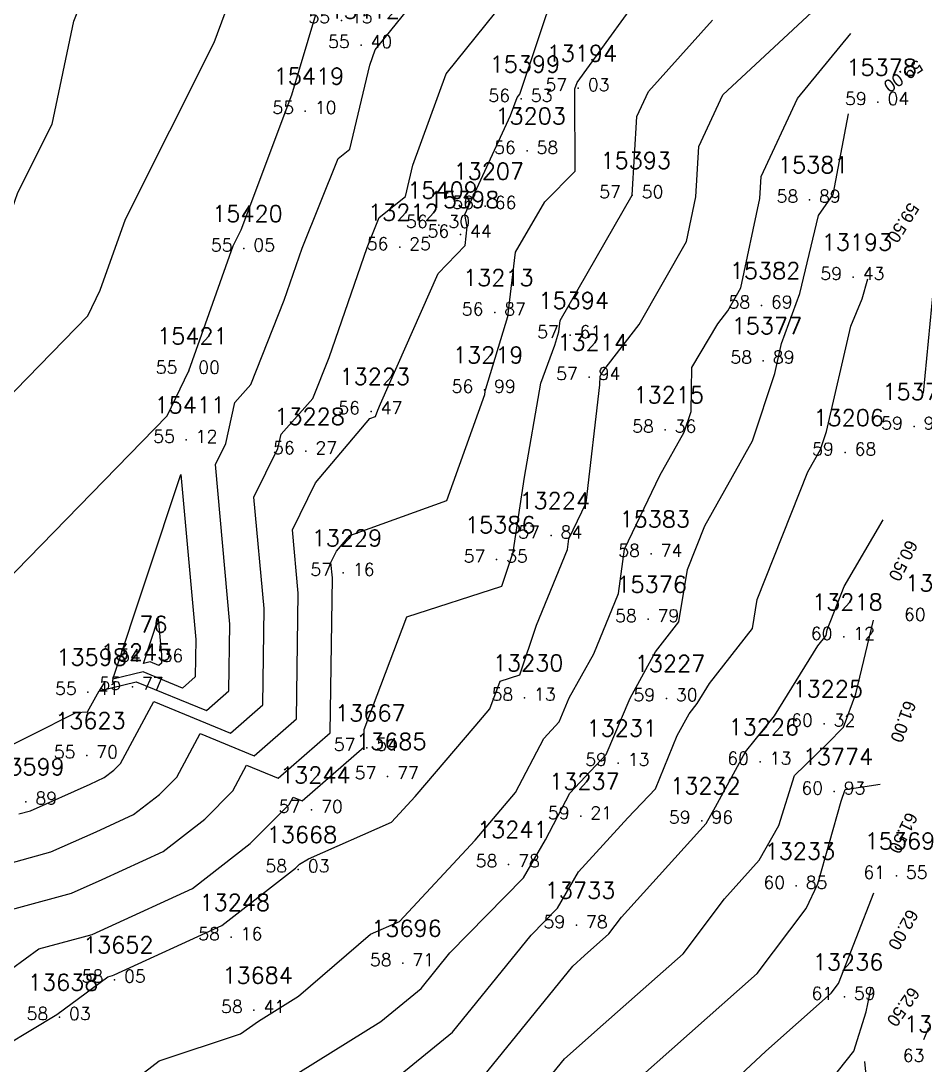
# Model space of a CAD drawing. Header units: millimetres. Extents: x 1412565 to 1412813, y 4931476 to 4931699.
# Drawn here: x 1412774.07 to 1412788.34, y 4931582.48 to 4931598.96 of the extents above; entities that cross this region are included whole.
import ezdxf
from ezdxf.enums import TextEntityAlignment as Align

# ---------------------------------------------------------------- set-up
doc = ezdxf.new("R2010")
doc.units = ezdxf.units.MM
for name, color, linetype in [('CIVIL', 50, 'Continuous'), ('CIVIL-DRAW', 80, 'Continuous'), ('CIVIL-NONAME', 130, 'Continuous'), ('CIVIL-TEXT', 240, 'Continuous'), ('CIVIL-Z', 50, 'Continuous'), ('Tcontours0', 7, 'Continuous'), ('Tcontours1', 7, 'Continuous'), ('Tcontours2', 7, 'Continuous')]:
    doc.layers.add(name, color=color, linetype=linetype)
doc.styles.add('CIVILCADMAIN', font='TXT.SHX')
doc.styles.add('MAVAT_HebTXT', font='hebtxt.shx')
doc.styles.get("Standard").update_dxf_attribs({"font": 'arial.ttf'})

# ---------------------------------------------------------------- blocks, each defined once
blk = doc.blocks.new('CIVIL-ZZ')
at = {"layer": 'CIVIL-DRAW'}
blk.add_point((0, 0), dxfattribs=at)
at = {"layer": 'CIVIL-NONAME'}
blk.add_attdef('NAME', text='', height=1.8, dxfattribs=at).set_placement((0, 2.1), align=Align.CENTER)
at = {"layer": 'CIVIL-TEXT', "flags": 8}
blk.add_attdef('TEXT', text='', height=2, dxfattribs=at).set_placement((0.2, -3.3), align=Align.CENTER)
at = {"layer": 'CIVIL-Z'}
blk.add_attdef('Z1', text='', height=1.6, dxfattribs=at).set_placement((-0.75, -0.225), align=Align.RIGHT)
blk.add_attdef('Z2', (0.75, -0.225), '', height=1.6, dxfattribs=at)

msp = doc.modelspace()

# ---------------------------------------------------------------- linework, layer by layer
at = {"layer": 'Tcontours0'}
for points, elevation in [([(1412764.089, 4931584.628), (1412765.923, 4931585.149), (1412766.354, 4931585.28), (1412768.677, 4931585.685), (1412768.954, 4931585.644), (1412769.519, 4931586.097), (1412769.635, 4931586.183), (1412770.914, 4931587.328), (1412771.091, 4931587.4), (1412771.474, 4931587.593), (1412772.998, 4931589.262), (1412776.38, 4931592.729), (1412776.72, 4931593.44), (1412777.42, 4931595.412), (1412777.547, 4931595.666), (1412778.349, 4931597.798), (1412778.726, 4931599.061)], 55), ([(1412788.319, 4931593.089), (1412788.474, 4931594.728)], 60), ([(1412775.524, 4931588.573), (1412776.595, 4931591.804), (1412776.83, 4931589.201), (1412776.822, 4931588.608), (1412776.623, 4931588.434), (1412775.999, 4931588.69), (1412775.524, 4931588.573)], 55), ([(1412781.379, 4931582.313), (1412782.783, 4931584.046), (1412782.969, 4931584.211), (1412783.354, 4931584.553), (1412783.553, 4931584.817), (1412784.887, 4931586.294), (1412785.036, 4931586.559), (1412785.508, 4931587.427), (1412785.969, 4931587.995), (1412786.65, 4931589.098), (1412786.781, 4931589.265), (1412786.796, 4931589.354), (1412787.065, 4931590.034), (1412787.681, 4931591.088)], 60)]:
    msp.add_lwpolyline(points, dxfattribs=dict(at, elevation=elevation))
at = {"layer": 'Tcontours1'}
for points, elevation in [([(1412749.05, 4931588.27), (1412750.033, 4931588.243), (1412750.12, 4931588.25), (1412750.256, 4931588.208), (1412752.828, 4931587.259), (1412753.498, 4931587.168), (1412753.773, 4931587.247), (1412756.008, 4931587.95), (1412757.771, 4931588.296), (1412758.687, 4931588.838), (1412762.351, 4931590.499), (1412762.67, 4931590.696), (1412763.839, 4931590.941), (1412764.675, 4931591.785), (1412765.44, 4931592.8), (1412773.094, 4931595.079), (1412773.88, 4931595.885), (1412773.927, 4931595.983), (1412774.023, 4931596.255), (1412774.563, 4931597.332), (1412774.906, 4931598.957), (1412775.361, 4931600.104)], 54), ([(1412773.428, 4931582.557), (1412774.637, 4931583.283), (1412775.441, 4931583.874), (1412775.518, 4931583.895), (1412775.541, 4931583.905), (1412777.242, 4931584.687), (1412778.407, 4931585.593), (1412778.469, 4931585.655), (1412778.613, 4931585.74), (1412779.919, 4931586.318), (1412780.295, 4931586.723), (1412781.24, 4931587.832), (1412781.471, 4931588.106), (1412781.637, 4931588.544), (1412781.947, 4931588.643), (1412782.208, 4931589.428), (1412782.698, 4931590.618), (1412782.721, 4931590.788), (1412782.994, 4931591.354), (1412783.211, 4931593.221), (1412783.214, 4931593.356), (1412783.258, 4931593.43), (1412783.831, 4931594.17), (1412784.577, 4931595.479), (1412784.727, 4931596.185), (1412784.773, 4931596.982), (1412785.153, 4931597.794), (1412787.368, 4931599.856)], 58), ([(1412773.262, 4931584.758), (1412774.869, 4931585.196), (1412775.353, 4931585.412), (1412776.315, 4931585.853), (1412776.974, 4931586.366), (1412777.417, 4931586.811), (1412777.634, 4931587.214), (1412778.132, 4931587.009), (1412778.954, 4931587.728), (1412778.987, 4931590.172), (1412778.965, 4931590.415), (1412779.054, 4931590.595), (1412779.262, 4931590.841), (1412780.793, 4931591.391), (1412781.395, 4931593.066), (1412781.402, 4931593.113), (1412781.407, 4931593.142), (1412781.412, 4931593.154), (1412781.759, 4931594.297), (1412781.88, 4931595.31), (1412782.339, 4931596.109), (1412782.818, 4931596.59), (1412782.816, 4931597.834), (1412782.816, 4931597.89), (1412782.85, 4931597.99), (1412784.087, 4931599.7)], 57), ([(1412774.04, 4931586.447), (1412774.221, 4931586.497), (1412775.166, 4931586.918), (1412775.388, 4931587.02), (1412775.54, 4931587.138), (1412775.642, 4931587.241), (1412776.167, 4931588.219), (1412777.377, 4931587.721), (1412777.888, 4931588.168), (1412777.909, 4931589.687), (1412777.75, 4931591.444), (1412778.126, 4931592.212), (1412778.177, 4931592.44), (1412778.679, 4931593.005), (1412778.935, 4931593.651), (1412779.538, 4931595.386), (1412779.726, 4931595.857), (1412780.143, 4931596.19), (1412780.26, 4931596.687), (1412780.783, 4931598.129), (1412781.567, 4931599.101)], 56), ([(1412778.206, 4931582.209), (1412779.75, 4931583.171), (1412780.388, 4931583.69), (1412780.843, 4931584.253), (1412782.005, 4931585.439), (1412782.353, 4931586.039), (1412782.737, 4931586.774), (1412783.308, 4931587.384), (1412783.686, 4931588.273), (1412784.089, 4931589.005), (1412784.458, 4931589.476), (1412784.593, 4931590.303), (1412784.866, 4931590.993), (1412785.617, 4931592.335), (1412785.97, 4931593.398), (1412786.079, 4931593.869), (1412786.367, 4931594.659), (1412786.661, 4931595.891), (1412786.891, 4931596.225), (1412787.134, 4931597.497)], 59), ([(1412783.555, 4931582.032), (1412785.691, 4931583.928), (1412786.464, 4931584.955), (1412786.649, 4931585.344), (1412787.021, 4931586.65), (1412787.081, 4931586.83), (1412787.637, 4931586.918)], 61), ([(1412786.13, 4931581.33), (1412787.22, 4931582.701), (1412787.415, 4931583.325), (1412787.49, 4931583.7)], 62), ([(1412788.324, 4931582.889), (1412788.404, 4931583.075)], 63)]:
    msp.add_lwpolyline(points, dxfattribs=dict(at, elevation=elevation))
at = {"layer": 'Tcontours2'}
for points, elevation in [([(1412772.809, 4931586.973), (1412774.946, 4931588.046), (1412775.124, 4931588.06), (1412775.305, 4931588.39), (1412775.889, 4931588.534), (1412777, 4931588.078), (1412777.355, 4931588.388), (1412777.37, 4931589.444), (1412777.142, 4931591.959), (1412777.305, 4931592.291), (1412777.448, 4931592.94), (1412777.7, 4931593.222), (1412778.227, 4931594.556), (1412778.513, 4931595.378), (1412779.078, 4931596.792), (1412779.263, 4931596.94), (1412779.577, 4931598.264), (1412779.664, 4931598.505), (1412781.188, 4931600.394)], 55.5), ([(1412773.54, 4931585.572), (1412774.545, 4931585.846), (1412775.26, 4931586.165), (1412775.851, 4931586.437), (1412776.257, 4931586.752), (1412776.53, 4931587.026), (1412776.9, 4931587.716), (1412777.755, 4931587.365), (1412778.421, 4931587.948), (1412778.448, 4931589.929), (1412778.358, 4931590.929), (1412778.722, 4931591.674), (1412779.581, 4931592.689), (1412779.667, 4931592.72), (1412779.703, 4931592.82), (1412779.746, 4931592.917), (1412780.655, 4931594.975), (1412781.085, 4931595.418), (1412781.116, 4931595.713), (1412781.076, 4931595.907), (1412781.8, 4931597.47), (1412781.903, 4931597.753), (1412781.947, 4931597.808), (1412782.51, 4931599.49)], 56.5), ([(1412764.797, 4931588.586), (1412765.616, 4931588.702), (1412766.763, 4931589.007), (1412767.201, 4931589.977), (1412768.349, 4931589.929), (1412771.888, 4931590.983), (1412775.13, 4931594.307), (1412775.323, 4931594.712), (1412775.722, 4931595.834), (1412777.12, 4931598.622), (1412777.295, 4931599.089)], 54.5), ([(1412773.924, 4931584.001), (1412774.352, 4931584.316), (1412775.194, 4931584.546), (1412775.447, 4931584.659), (1412776.778, 4931585.27), (1412777.69, 4931585.979), (1412778.305, 4931586.596), (1412778.367, 4931586.711), (1412778.509, 4931586.653), (1412779.487, 4931587.508), (1412779.491, 4931587.781), (1412780.162, 4931589.559), (1412781.665, 4931590.041), (1412781.843, 4931590.576), (1412782.02, 4931591.76), (1412782.276, 4931593.247), (1412782.5, 4931593.847), (1412782.563, 4931594.054), (1412782.585, 4931594.236), (1412783.72, 4931596.21), (1412783.792, 4931597.455), (1412783.976, 4931597.849), (1412784.987, 4931598.976)], 57.5), ([(1412775.908, 4931582.282), (1412776.254, 4931582.549), (1412777.54, 4931582.977), (1412777.82, 4931583.176), (1412778.455, 4931583.572), (1412779.59, 4931584.547), (1412780.046, 4931584.749), (1412781.24, 4931586.035), (1412781.878, 4931586.783), (1412782.325, 4931587.639), (1412782.568, 4931587.899), (1412782.728, 4931588.277), (1412783.113, 4931588.975), (1412783.503, 4931589.923), (1412783.599, 4931590.627), (1412784.159, 4931591.788), (1412784.541, 4931592.472), (1412784.649, 4931592.798), (1412784.661, 4931593.493), (1412785.071, 4931594.184), (1412785.229, 4931594.387), (1412785.434, 4931594.748), (1412785.734, 4931596.16), (1412785.755, 4931596.509), (1412786.329, 4931597.739), (1412787.173, 4931598.763)], 58.5), ([(1412779.148, 4931581.587), (1412780.883, 4931583.002), (1412782.123, 4931584.533), (1412782.54, 4931584.959), (1412782.874, 4931585.535), (1412783.649, 4931586.383), (1412784.088, 4931586.844), (1412784.43, 4931587.685), (1412784.617, 4931588.029), (1412784.748, 4931588.192), (1412784.943, 4931588.507), (1412785.62, 4931589.371), (1412785.694, 4931589.829), (1412786.494, 4931591.844), (1412786.693, 4931592.199), (1412786.786, 4931592.48), (1412787.174, 4931594.144), (1412787.35, 4931594.576), (1412787.439, 4931594.889)], 59.5), ([(1412776.005, 4931588.821), (1412776.239, 4931589.527), (1412776.291, 4931588.958), (1412776.289, 4931588.828), (1412776.246, 4931588.79), (1412776.109, 4931588.846), (1412776.005, 4931588.821)], 54.5), ([(1412781.875, 4931581.624), (1412782.652, 4931582.584), (1412783.262, 4931583.122), (1412784.523, 4931584.24), (1412785.175, 4931585.107), (1412785.724, 4931585.715), (1412786.033, 4931586.263), (1412786.281, 4931587.053), (1412786.797, 4931587.554), (1412787.058, 4931587.816), (1412787.251, 4931588.34), (1412787.531, 4931589.504)], 60.5), ([(1412784.307, 4931581.284), (1412785.829, 4931582.701), (1412786.86, 4931583.616), (1412786.978, 4931583.773), (1412787.535, 4931585.203)], 61.5), ([(1412787.459, 4931581.836), (1412787.395, 4931582.542)], 62.5)]:
    msp.add_lwpolyline(points, dxfattribs=dict(at, elevation=elevation))

# ---------------------------------------------------------------- block references
at = {"layer": 'CIVIL'}
ref = msp.add_blockref('CIVIL-ZZ', (1412779.13, 4931598.97, 55.15), dxfattribs=dict(at, xscale=0.2, yscale=0.2))
ref.add_attrib('Z2', '15', (1412779.28, 4931598.925), dxfattribs={"layer": 'CIVIL-Z', "height": 0.2, "style": 'CIVILCADMAIN'})
ref.add_attrib('Z1', '55', (1412778.61, 4931598.925), dxfattribs={"layer": 'CIVIL-Z', "height": 0.2, "style": 'CIVILCADMAIN'})
ref.add_attrib('NAME', '13582', (1412778.63, 4931599.39), dxfattribs={"layer": 'CIVIL-NONAME', "height": 0.26, "style": 'CIVILCADMAIN'})
ref = msp.add_blockref('CIVIL-ZZ', (1412779.44, 4931598.58, 55.4), dxfattribs=dict(at, xscale=0.2, yscale=0.2))
ref.add_attrib('Z2', '40', (1412779.59, 4931598.535), dxfattribs={"layer": 'CIVIL-Z', "height": 0.2, "style": 'CIVILCADMAIN'})
ref.add_attrib('Z1', '55', (1412778.92, 4931598.535), dxfattribs={"layer": 'CIVIL-Z', "height": 0.2, "style": 'CIVILCADMAIN'})
ref.add_attrib('NAME', '15412', (1412778.94, 4931599), dxfattribs={"layer": 'CIVIL-NONAME', "height": 0.26, "style": 'CIVILCADMAIN'})
ref = msp.add_blockref('CIVIL-ZZ', (1412782.87, 4931597.9, 57.03), dxfattribs=dict(at, xscale=0.2, yscale=0.2))
ref.add_attrib('Z2', '03', (1412783.02, 4931597.855), dxfattribs={"layer": 'CIVIL-Z', "height": 0.2, "style": 'CIVILCADMAIN'})
ref.add_attrib('Z1', '57', (1412782.35, 4931597.855), dxfattribs={"layer": 'CIVIL-Z', "height": 0.2, "style": 'CIVILCADMAIN'})
ref.add_attrib('NAME', '13194', (1412782.37, 4931598.32), dxfattribs={"layer": 'CIVIL-NONAME', "height": 0.26, "style": 'CIVILCADMAIN'})
ref = msp.add_blockref('CIVIL-ZZ', (1412781.97, 4931597.73, 56.53), dxfattribs=dict(at, xscale=0.2, yscale=0.2))
ref.add_attrib('Z2', '53', (1412782.12, 4931597.685), dxfattribs={"layer": 'CIVIL-Z', "height": 0.2, "style": 'CIVILCADMAIN'})
ref.add_attrib('Z1', '56', (1412781.45, 4931597.685), dxfattribs={"layer": 'CIVIL-Z', "height": 0.2, "style": 'CIVILCADMAIN'})
ref.add_attrib('NAME', '15399', (1412781.47, 4931598.15), dxfattribs={"layer": 'CIVIL-NONAME', "height": 0.26, "style": 'CIVILCADMAIN'})
ref = msp.add_blockref('CIVIL-ZZ', (1412787.6, 4931597.68, 59.04), dxfattribs=dict(at, xscale=0.2, yscale=0.2))
ref.add_attrib('Z2', '04', (1412787.75, 4931597.635), dxfattribs={"layer": 'CIVIL-Z', "height": 0.2, "style": 'CIVILCADMAIN'})
ref.add_attrib('Z1', '59', (1412787.08, 4931597.635), dxfattribs={"layer": 'CIVIL-Z', "height": 0.2, "style": 'CIVILCADMAIN'})
ref.add_attrib('NAME', '15378', (1412787.1, 4931598.1), dxfattribs={"layer": 'CIVIL-NONAME', "height": 0.26, "style": 'CIVILCADMAIN'})
ref = msp.add_blockref('CIVIL-ZZ', (1412778.56, 4931597.54, 55.1), dxfattribs=dict(at, xscale=0.2, yscale=0.2))
ref.add_attrib('Z2', '10', (1412778.71, 4931597.495), dxfattribs={"layer": 'CIVIL-Z', "height": 0.2, "style": 'CIVILCADMAIN'})
ref.add_attrib('Z1', '55', (1412778.04, 4931597.495), dxfattribs={"layer": 'CIVIL-Z', "height": 0.2, "style": 'CIVILCADMAIN'})
ref.add_attrib('NAME', '15419', (1412778.06, 4931597.96), dxfattribs={"layer": 'CIVIL-NONAME', "height": 0.26, "style": 'CIVILCADMAIN'})
ref = msp.add_blockref('CIVIL-ZZ', (1412782.06, 4931596.91, 56.58), dxfattribs=dict(at, xscale=0.2, yscale=0.2))
ref.add_attrib('Z2', '58', (1412782.21, 4931596.865), dxfattribs={"layer": 'CIVIL-Z', "height": 0.2, "style": 'CIVILCADMAIN'})
ref.add_attrib('Z1', '56', (1412781.54, 4931596.865), dxfattribs={"layer": 'CIVIL-Z', "height": 0.2, "style": 'CIVILCADMAIN'})
ref.add_attrib('NAME', '13203', (1412781.56, 4931597.33), dxfattribs={"layer": 'CIVIL-NONAME', "height": 0.26, "style": 'CIVILCADMAIN'})
ref = msp.add_blockref('CIVIL-ZZ', (1412783.72, 4931596.21, 57.5), dxfattribs=dict(at, xscale=0.2, yscale=0.2))
ref.add_attrib('Z2', '50', (1412783.87, 4931596.165), dxfattribs={"layer": 'CIVIL-Z', "height": 0.2, "style": 'CIVILCADMAIN'})
ref.add_attrib('Z1', '57', (1412783.2, 4931596.165), dxfattribs={"layer": 'CIVIL-Z', "height": 0.2, "style": 'CIVILCADMAIN'})
ref.add_attrib('NAME', '15393', (1412783.22, 4931596.63), dxfattribs={"layer": 'CIVIL-NONAME', "height": 0.26, "style": 'CIVILCADMAIN'})
ref = msp.add_blockref('CIVIL-ZZ', (1412781.4, 4931596.04, 56.66), dxfattribs=dict(at, xscale=0.2, yscale=0.2))
ref.add_attrib('Z2', '66', (1412781.55, 4931595.995), dxfattribs={"layer": 'CIVIL-Z', "height": 0.2, "style": 'CIVILCADMAIN'})
ref.add_attrib('Z1', '56', (1412780.88, 4931595.995), dxfattribs={"layer": 'CIVIL-Z', "height": 0.2, "style": 'CIVILCADMAIN'})
ref.add_attrib('NAME', '13207', (1412780.9, 4931596.46), dxfattribs={"layer": 'CIVIL-NONAME', "height": 0.26, "style": 'CIVILCADMAIN'})
ref = msp.add_blockref('CIVIL-ZZ', (1412786.52, 4931596.14, 58.89), dxfattribs=dict(at, xscale=0.2, yscale=0.2))
ref.add_attrib('Z2', '89', (1412786.67, 4931596.095), dxfattribs={"layer": 'CIVIL-Z', "height": 0.2, "style": 'CIVILCADMAIN'})
ref.add_attrib('Z1', '58', (1412786, 4931596.095), dxfattribs={"layer": 'CIVIL-Z', "height": 0.2, "style": 'CIVILCADMAIN'})
ref.add_attrib('NAME', '15381', (1412786.02, 4931596.56), dxfattribs={"layer": 'CIVIL-NONAME', "height": 0.26, "style": 'CIVILCADMAIN'})
ref = msp.add_blockref('CIVIL-ZZ', (1412780.67, 4931595.74, 56.3), dxfattribs=dict(at, xscale=0.2, yscale=0.2))
ref.add_attrib('Z2', '30', (1412780.82, 4931595.695), dxfattribs={"layer": 'CIVIL-Z', "height": 0.2, "style": 'CIVILCADMAIN'})
ref.add_attrib('Z1', '56', (1412780.15, 4931595.695), dxfattribs={"layer": 'CIVIL-Z', "height": 0.2, "style": 'CIVILCADMAIN'})
ref.add_attrib('NAME', '15409', (1412780.17, 4931596.16), dxfattribs={"layer": 'CIVIL-NONAME', "height": 0.26, "style": 'CIVILCADMAIN'})
ref = msp.add_blockref('CIVIL-ZZ', (1412781.01, 4931595.59, 56.44), dxfattribs=dict(at, xscale=0.2, yscale=0.2))
ref.add_attrib('Z2', '44', (1412781.16, 4931595.545), dxfattribs={"layer": 'CIVIL-Z', "height": 0.2, "style": 'CIVILCADMAIN'})
ref.add_attrib('Z1', '56', (1412780.49, 4931595.545), dxfattribs={"layer": 'CIVIL-Z', "height": 0.2, "style": 'CIVILCADMAIN'})
ref.add_attrib('NAME', '15398', (1412780.51, 4931596.01), dxfattribs={"layer": 'CIVIL-NONAME', "height": 0.26, "style": 'CIVILCADMAIN'})
ref = msp.add_blockref('CIVIL-ZZ', (1412777.59, 4931595.37, 55.05), dxfattribs=dict(at, xscale=0.2, yscale=0.2))
ref.add_attrib('Z2', '05', (1412777.74, 4931595.325), dxfattribs={"layer": 'CIVIL-Z', "height": 0.2, "style": 'CIVILCADMAIN'})
ref.add_attrib('Z1', '55', (1412777.07, 4931595.325), dxfattribs={"layer": 'CIVIL-Z', "height": 0.2, "style": 'CIVILCADMAIN'})
ref.add_attrib('NAME', '15420', (1412777.09, 4931595.79), dxfattribs={"layer": 'CIVIL-NONAME', "height": 0.26, "style": 'CIVILCADMAIN'})
ref = msp.add_blockref('CIVIL-ZZ', (1412780.05, 4931595.39, 56.25), dxfattribs=dict(at, xscale=0.2, yscale=0.2))
ref.add_attrib('Z2', '25', (1412780.2, 4931595.345), dxfattribs={"layer": 'CIVIL-Z', "height": 0.2, "style": 'CIVILCADMAIN'})
ref.add_attrib('Z1', '56', (1412779.53, 4931595.345), dxfattribs={"layer": 'CIVIL-Z', "height": 0.2, "style": 'CIVILCADMAIN'})
ref.add_attrib('NAME', '13212', (1412779.55, 4931595.81), dxfattribs={"layer": 'CIVIL-NONAME', "height": 0.26, "style": 'CIVILCADMAIN'})
ref = msp.add_blockref('CIVIL-ZZ', (1412787.21, 4931594.92, 59.43), dxfattribs=dict(at, xscale=0.2, yscale=0.2))
ref.add_attrib('Z2', '43', (1412787.36, 4931594.875), dxfattribs={"layer": 'CIVIL-Z', "height": 0.2, "style": 'CIVILCADMAIN'})
ref.add_attrib('Z1', '59', (1412786.69, 4931594.875), dxfattribs={"layer": 'CIVIL-Z', "height": 0.2, "style": 'CIVILCADMAIN'})
ref.add_attrib('NAME', '13193', (1412786.71, 4931595.34), dxfattribs={"layer": 'CIVIL-NONAME', "height": 0.26, "style": 'CIVILCADMAIN'})
ref = msp.add_blockref('CIVIL-ZZ', (1412781.55, 4931594.36, 56.87), dxfattribs=dict(at, xscale=0.2, yscale=0.2))
ref.add_attrib('Z2', '87', (1412781.7, 4931594.315), dxfattribs={"layer": 'CIVIL-Z', "height": 0.2, "style": 'CIVILCADMAIN'})
ref.add_attrib('Z1', '56', (1412781.03, 4931594.315), dxfattribs={"layer": 'CIVIL-Z', "height": 0.2, "style": 'CIVILCADMAIN'})
ref.add_attrib('NAME', '13213', (1412781.05, 4931594.78), dxfattribs={"layer": 'CIVIL-NONAME', "height": 0.26, "style": 'CIVILCADMAIN'})
ref = msp.add_blockref('CIVIL-ZZ', (1412785.76, 4931594.47, 58.69), dxfattribs=dict(at, xscale=0.2, yscale=0.2))
ref.add_attrib('Z2', '69', (1412785.91, 4931594.425), dxfattribs={"layer": 'CIVIL-Z', "height": 0.2, "style": 'CIVILCADMAIN'})
ref.add_attrib('Z1', '58', (1412785.24, 4931594.425), dxfattribs={"layer": 'CIVIL-Z', "height": 0.2, "style": 'CIVILCADMAIN'})
ref.add_attrib('NAME', '15382', (1412785.26, 4931594.89), dxfattribs={"layer": 'CIVIL-NONAME', "height": 0.26, "style": 'CIVILCADMAIN'})
ref = msp.add_blockref('CIVIL-ZZ', (1412782.74, 4931594, 57.61), dxfattribs=dict(at, xscale=0.2, yscale=0.2))
ref.add_attrib('Z2', '61', (1412782.89, 4931593.955), dxfattribs={"layer": 'CIVIL-Z', "height": 0.2, "style": 'CIVILCADMAIN'})
ref.add_attrib('Z1', '57', (1412782.22, 4931593.955), dxfattribs={"layer": 'CIVIL-Z', "height": 0.2, "style": 'CIVILCADMAIN'})
ref.add_attrib('NAME', '15394', (1412782.24, 4931594.42), dxfattribs={"layer": 'CIVIL-NONAME', "height": 0.26, "style": 'CIVILCADMAIN'})
ref = msp.add_blockref('CIVIL-ZZ', (1412785.79, 4931593.6, 58.89), dxfattribs=dict(at, xscale=0.2, yscale=0.2))
ref.add_attrib('Z2', '89', (1412785.94, 4931593.555), dxfattribs={"layer": 'CIVIL-Z', "height": 0.2, "style": 'CIVILCADMAIN'})
ref.add_attrib('Z1', '58', (1412785.27, 4931593.555), dxfattribs={"layer": 'CIVIL-Z', "height": 0.2, "style": 'CIVILCADMAIN'})
ref.add_attrib('NAME', '15377', (1412785.29, 4931594.02), dxfattribs={"layer": 'CIVIL-NONAME', "height": 0.26, "style": 'CIVILCADMAIN'})
ref = msp.add_blockref('CIVIL-ZZ', (1412776.72, 4931593.44, 55), dxfattribs=dict(at, xscale=0.2, yscale=0.2))
ref.add_attrib('Z2', '00', (1412776.87, 4931593.395), dxfattribs={"layer": 'CIVIL-Z', "height": 0.2, "style": 'CIVILCADMAIN'})
ref.add_attrib('Z1', '55', (1412776.2, 4931593.395), dxfattribs={"layer": 'CIVIL-Z', "height": 0.2, "style": 'CIVILCADMAIN'})
ref.add_attrib('NAME', '15421', (1412776.22, 4931593.86), dxfattribs={"layer": 'CIVIL-NONAME', "height": 0.26, "style": 'CIVILCADMAIN'})
ref = msp.add_blockref('CIVIL-ZZ', (1412783.04, 4931593.34, 57.94), dxfattribs=dict(at, xscale=0.2, yscale=0.2))
ref.add_attrib('Z2', '94', (1412783.19, 4931593.295), dxfattribs={"layer": 'CIVIL-Z', "height": 0.2, "style": 'CIVILCADMAIN'})
ref.add_attrib('Z1', '57', (1412782.52, 4931593.295), dxfattribs={"layer": 'CIVIL-Z', "height": 0.2, "style": 'CIVILCADMAIN'})
ref.add_attrib('NAME', '13214', (1412782.54, 4931593.76), dxfattribs={"layer": 'CIVIL-NONAME', "height": 0.26, "style": 'CIVILCADMAIN'})
ref = msp.add_blockref('CIVIL-ZZ', (1412781.39, 4931593.14, 56.99), dxfattribs=dict(at, xscale=0.2, yscale=0.2))
ref.add_attrib('Z2', '99', (1412781.54, 4931593.095), dxfattribs={"layer": 'CIVIL-Z', "height": 0.2, "style": 'CIVILCADMAIN'})
ref.add_attrib('Z1', '56', (1412780.87, 4931593.095), dxfattribs={"layer": 'CIVIL-Z', "height": 0.2, "style": 'CIVILCADMAIN'})
ref.add_attrib('NAME', '13219', (1412780.89, 4931593.56), dxfattribs={"layer": 'CIVIL-NONAME', "height": 0.26, "style": 'CIVILCADMAIN'})
ref = msp.add_blockref('CIVIL-ZZ', (1412779.6, 4931592.8, 56.47), dxfattribs=dict(at, xscale=0.2, yscale=0.2))
ref.add_attrib('Z2', '47', (1412779.75, 4931592.755), dxfattribs={"layer": 'CIVIL-Z', "height": 0.2, "style": 'CIVILCADMAIN'})
ref.add_attrib('Z1', '56', (1412779.08, 4931592.755), dxfattribs={"layer": 'CIVIL-Z', "height": 0.2, "style": 'CIVILCADMAIN'})
ref.add_attrib('NAME', '13223', (1412779.1, 4931593.22), dxfattribs={"layer": 'CIVIL-NONAME', "height": 0.26, "style": 'CIVILCADMAIN'})
ref = msp.add_blockref('CIVIL-ZZ', (1412788.17, 4931592.56, 59.91), dxfattribs=dict(at, xscale=0.2, yscale=0.2))
ref.add_attrib('Z2', '91', (1412788.32, 4931592.515), dxfattribs={"layer": 'CIVIL-Z', "height": 0.2, "style": 'CIVILCADMAIN'})
ref.add_attrib('Z1', '59', (1412787.65, 4931592.515), dxfattribs={"layer": 'CIVIL-Z', "height": 0.2, "style": 'CIVILCADMAIN'})
ref.add_attrib('NAME', '15374', (1412787.67, 4931592.98), dxfattribs={"layer": 'CIVIL-NONAME', "height": 0.26, "style": 'CIVILCADMAIN'})
ref = msp.add_blockref('CIVIL-ZZ', (1412784.24, 4931592.51, 58.36), dxfattribs=dict(at, xscale=0.2, yscale=0.2))
ref.add_attrib('Z2', '36', (1412784.39, 4931592.465), dxfattribs={"layer": 'CIVIL-Z', "height": 0.2, "style": 'CIVILCADMAIN'})
ref.add_attrib('Z1', '58', (1412783.72, 4931592.465), dxfattribs={"layer": 'CIVIL-Z', "height": 0.2, "style": 'CIVILCADMAIN'})
ref.add_attrib('NAME', '13215', (1412783.74, 4931592.93), dxfattribs={"layer": 'CIVIL-NONAME', "height": 0.26, "style": 'CIVILCADMAIN'})
ref = msp.add_blockref('CIVIL-ZZ', (1412776.68, 4931592.35, 55.12), dxfattribs=dict(at, xscale=0.2, yscale=0.2))
ref.add_attrib('Z2', '12', (1412776.83, 4931592.305), dxfattribs={"layer": 'CIVIL-Z', "height": 0.2, "style": 'CIVILCADMAIN'})
ref.add_attrib('Z1', '55', (1412776.16, 4931592.305), dxfattribs={"layer": 'CIVIL-Z', "height": 0.2, "style": 'CIVILCADMAIN'})
ref.add_attrib('NAME', '15411', (1412776.18, 4931592.77), dxfattribs={"layer": 'CIVIL-NONAME', "height": 0.26, "style": 'CIVILCADMAIN'})
ref = msp.add_blockref('CIVIL-ZZ', (1412778.57, 4931592.17, 56.27), dxfattribs=dict(at, xscale=0.2, yscale=0.2))
ref.add_attrib('Z2', '27', (1412778.72, 4931592.125), dxfattribs={"layer": 'CIVIL-Z', "height": 0.2, "style": 'CIVILCADMAIN'})
ref.add_attrib('Z1', '56', (1412778.05, 4931592.125), dxfattribs={"layer": 'CIVIL-Z', "height": 0.2, "style": 'CIVILCADMAIN'})
ref.add_attrib('NAME', '13228', (1412778.07, 4931592.59), dxfattribs={"layer": 'CIVIL-NONAME', "height": 0.26, "style": 'CIVILCADMAIN'})
ref = msp.add_blockref('CIVIL-ZZ', (1412787.08, 4931592.15, 59.68), dxfattribs=dict(at, xscale=0.2, yscale=0.2))
ref.add_attrib('Z2', '68', (1412787.23, 4931592.105), dxfattribs={"layer": 'CIVIL-Z', "height": 0.2, "style": 'CIVILCADMAIN'})
ref.add_attrib('Z1', '59', (1412786.56, 4931592.105), dxfattribs={"layer": 'CIVIL-Z', "height": 0.2, "style": 'CIVILCADMAIN'})
ref.add_attrib('NAME', '13206', (1412786.58, 4931592.57), dxfattribs={"layer": 'CIVIL-NONAME', "height": 0.26, "style": 'CIVILCADMAIN'})
ref = msp.add_blockref('CIVIL-ZZ', (1412782.44, 4931590.84, 57.84), dxfattribs=dict(at, xscale=0.2, yscale=0.2))
ref.add_attrib('Z2', '84', (1412782.59, 4931590.795), dxfattribs={"layer": 'CIVIL-Z', "height": 0.2, "style": 'CIVILCADMAIN'})
ref.add_attrib('Z1', '57', (1412781.92, 4931590.795), dxfattribs={"layer": 'CIVIL-Z', "height": 0.2, "style": 'CIVILCADMAIN'})
ref.add_attrib('NAME', '13224', (1412781.94, 4931591.26), dxfattribs={"layer": 'CIVIL-NONAME', "height": 0.26, "style": 'CIVILCADMAIN'})
ref = msp.add_blockref('CIVIL-ZZ', (1412784.02, 4931590.55, 58.74), dxfattribs=dict(at, xscale=0.2, yscale=0.2))
ref.add_attrib('Z2', '74', (1412784.17, 4931590.505), dxfattribs={"layer": 'CIVIL-Z', "height": 0.2, "style": 'CIVILCADMAIN'})
ref.add_attrib('Z1', '58', (1412783.5, 4931590.505), dxfattribs={"layer": 'CIVIL-Z', "height": 0.2, "style": 'CIVILCADMAIN'})
ref.add_attrib('NAME', '15383', (1412783.52, 4931590.97), dxfattribs={"layer": 'CIVIL-NONAME', "height": 0.26, "style": 'CIVILCADMAIN'})
ref = msp.add_blockref('CIVIL-ZZ', (1412781.58, 4931590.46, 57.35), dxfattribs=dict(at, xscale=0.2, yscale=0.2))
ref.add_attrib('Z2', '35', (1412781.73, 4931590.415), dxfattribs={"layer": 'CIVIL-Z', "height": 0.2, "style": 'CIVILCADMAIN'})
ref.add_attrib('Z1', '57', (1412781.06, 4931590.415), dxfattribs={"layer": 'CIVIL-Z', "height": 0.2, "style": 'CIVILCADMAIN'})
ref.add_attrib('NAME', '15386', (1412781.08, 4931590.88), dxfattribs={"layer": 'CIVIL-NONAME', "height": 0.26, "style": 'CIVILCADMAIN'})
ref = msp.add_blockref('CIVIL-ZZ', (1412779.16, 4931590.25, 57.16), dxfattribs=dict(at, xscale=0.2, yscale=0.2))
ref.add_attrib('Z2', '16', (1412779.31, 4931590.205), dxfattribs={"layer": 'CIVIL-Z', "height": 0.2, "style": 'CIVILCADMAIN'})
ref.add_attrib('Z1', '57', (1412778.64, 4931590.205), dxfattribs={"layer": 'CIVIL-Z', "height": 0.2, "style": 'CIVILCADMAIN'})
ref.add_attrib('NAME', '13229', (1412778.66, 4931590.67), dxfattribs={"layer": 'CIVIL-NONAME', "height": 0.26, "style": 'CIVILCADMAIN'})
ref = msp.add_blockref('CIVIL-ZZ', (1412783.97, 4931589.52, 58.79), dxfattribs=dict(at, xscale=0.2, yscale=0.2))
ref.add_attrib('Z2', '79', (1412784.12, 4931589.475), dxfattribs={"layer": 'CIVIL-Z', "height": 0.2, "style": 'CIVILCADMAIN'})
ref.add_attrib('Z1', '58', (1412783.45, 4931589.475), dxfattribs={"layer": 'CIVIL-Z', "height": 0.2, "style": 'CIVILCADMAIN'})
ref.add_attrib('NAME', '15376', (1412783.47, 4931589.94), dxfattribs={"layer": 'CIVIL-NONAME', "height": 0.26, "style": 'CIVILCADMAIN'})
ref = msp.add_blockref('CIVIL-ZZ', (1412788.53, 4931589.54, 60.96), dxfattribs=dict(at, xscale=0.2, yscale=0.2))
ref.add_attrib('Z2', '96', (1412788.68, 4931589.495), dxfattribs={"layer": 'CIVIL-Z', "height": 0.2, "style": 'CIVILCADMAIN'})
ref.add_attrib('Z1', '60', (1412788.01, 4931589.495), dxfattribs={"layer": 'CIVIL-Z', "height": 0.2, "style": 'CIVILCADMAIN'})
ref.add_attrib('NAME', '13216', (1412788.03, 4931589.96), dxfattribs={"layer": 'CIVIL-NONAME', "height": 0.26, "style": 'CIVILCADMAIN'})
ref = msp.add_blockref('CIVIL-ZZ', (1412787.06, 4931589.24, 60.12), dxfattribs=dict(at, xscale=0.2, yscale=0.2))
ref.add_attrib('Z2', '12', (1412787.21, 4931589.195), dxfattribs={"layer": 'CIVIL-Z', "height": 0.2, "style": 'CIVILCADMAIN'})
ref.add_attrib('Z1', '60', (1412786.54, 4931589.195), dxfattribs={"layer": 'CIVIL-Z', "height": 0.2, "style": 'CIVILCADMAIN'})
ref.add_attrib('NAME', '13218', (1412786.56, 4931589.66), dxfattribs={"layer": 'CIVIL-NONAME', "height": 0.26, "style": 'CIVILCADMAIN'})
ref = msp.add_blockref('CIVIL-ZZ', (1412776.14, 4931588.89, 54.36), dxfattribs=dict(at, xscale=0.2, yscale=0.2))
ref.add_attrib('Z2', '36', (1412776.29, 4931588.845), dxfattribs={"layer": 'CIVIL-Z', "height": 0.2, "style": 'CIVILCADMAIN'})
ref.add_attrib('Z1', '54', (1412775.62, 4931588.845), dxfattribs={"layer": 'CIVIL-Z', "height": 0.2, "style": 'CIVILCADMAIN'})
ref.add_attrib('NAME', '76', (1412775.94, 4931589.31), dxfattribs={"layer": 'CIVIL-NONAME', "height": 0.26, "style": 'CIVILCADMAIN'})
ref = msp.add_blockref('CIVIL-ZZ', (1412775.83, 4931588.45, 55.77), dxfattribs=dict(at, xscale=0.2, yscale=0.2))
ref.add_attrib('Z2', '77', (1412775.98, 4931588.405), dxfattribs={"layer": 'CIVIL-Z', "height": 0.2, "style": 'CIVILCADMAIN'})
ref.add_attrib('Z1', '55', (1412775.31, 4931588.405), dxfattribs={"layer": 'CIVIL-Z', "height": 0.2, "style": 'CIVILCADMAIN'})
ref.add_attrib('NAME', '13245', (1412775.33, 4931588.87), dxfattribs={"layer": 'CIVIL-NONAME', "height": 0.26, "style": 'CIVILCADMAIN'})
ref = msp.add_blockref('CIVIL-ZZ', (1412775.13, 4931588.37, 55.41), dxfattribs=dict(at, xscale=0.2, yscale=0.2))
ref.add_attrib('Z2', '41', (1412775.28, 4931588.325), dxfattribs={"layer": 'CIVIL-Z', "height": 0.2, "style": 'CIVILCADMAIN'})
ref.add_attrib('Z1', '55', (1412774.61, 4931588.325), dxfattribs={"layer": 'CIVIL-Z', "height": 0.2, "style": 'CIVILCADMAIN'})
ref.add_attrib('NAME', '13598', (1412774.63, 4931588.79), dxfattribs={"layer": 'CIVIL-NONAME', "height": 0.26, "style": 'CIVILCADMAIN'})
ref = msp.add_blockref('CIVIL-ZZ', (1412782.02, 4931588.28, 58.13), dxfattribs=dict(at, xscale=0.2, yscale=0.2))
ref.add_attrib('Z2', '13', (1412782.17, 4931588.235), dxfattribs={"layer": 'CIVIL-Z', "height": 0.2, "style": 'CIVILCADMAIN'})
ref.add_attrib('Z1', '58', (1412781.5, 4931588.235), dxfattribs={"layer": 'CIVIL-Z', "height": 0.2, "style": 'CIVILCADMAIN'})
ref.add_attrib('NAME', '13230', (1412781.52, 4931588.7), dxfattribs={"layer": 'CIVIL-NONAME', "height": 0.26, "style": 'CIVILCADMAIN'})
ref = msp.add_blockref('CIVIL-ZZ', (1412784.26, 4931588.27, 59.3), dxfattribs=dict(at, xscale=0.2, yscale=0.2))
ref.add_attrib('Z2', '30', (1412784.41, 4931588.225), dxfattribs={"layer": 'CIVIL-Z', "height": 0.2, "style": 'CIVILCADMAIN'})
ref.add_attrib('Z1', '59', (1412783.74, 4931588.225), dxfattribs={"layer": 'CIVIL-Z', "height": 0.2, "style": 'CIVILCADMAIN'})
ref.add_attrib('NAME', '13227', (1412783.76, 4931588.69), dxfattribs={"layer": 'CIVIL-NONAME', "height": 0.26, "style": 'CIVILCADMAIN'})
ref = msp.add_blockref('CIVIL-ZZ', (1412786.75, 4931587.87, 60.32), dxfattribs=dict(at, xscale=0.2, yscale=0.2))
ref.add_attrib('Z2', '32', (1412786.9, 4931587.825), dxfattribs={"layer": 'CIVIL-Z', "height": 0.2, "style": 'CIVILCADMAIN'})
ref.add_attrib('Z1', '60', (1412786.23, 4931587.825), dxfattribs={"layer": 'CIVIL-Z', "height": 0.2, "style": 'CIVILCADMAIN'})
ref.add_attrib('NAME', '13225', (1412786.25, 4931588.29), dxfattribs={"layer": 'CIVIL-NONAME', "height": 0.26, "style": 'CIVILCADMAIN'})
ref = msp.add_blockref('CIVIL-ZZ', (1412779.53, 4931587.49, 57.54), dxfattribs=dict(at, xscale=0.2, yscale=0.2))
ref.add_attrib('Z2', '54', (1412779.68, 4931587.445), dxfattribs={"layer": 'CIVIL-Z', "height": 0.2, "style": 'CIVILCADMAIN'})
ref.add_attrib('Z1', '57', (1412779.01, 4931587.445), dxfattribs={"layer": 'CIVIL-Z', "height": 0.2, "style": 'CIVILCADMAIN'})
ref.add_attrib('NAME', '13667', (1412779.03, 4931587.91), dxfattribs={"layer": 'CIVIL-NONAME', "height": 0.26, "style": 'CIVILCADMAIN'})
ref = msp.add_blockref('CIVIL-ZZ', (1412775.11, 4931587.37, 55.7), dxfattribs=dict(at, xscale=0.2, yscale=0.2))
ref.add_attrib('Z2', '70', (1412775.26, 4931587.325), dxfattribs={"layer": 'CIVIL-Z', "height": 0.2, "style": 'CIVILCADMAIN'})
ref.add_attrib('Z1', '55', (1412774.59, 4931587.325), dxfattribs={"layer": 'CIVIL-Z', "height": 0.2, "style": 'CIVILCADMAIN'})
ref.add_attrib('NAME', '13623', (1412774.61, 4931587.79), dxfattribs={"layer": 'CIVIL-NONAME', "height": 0.26, "style": 'CIVILCADMAIN'})
ref = msp.add_blockref('CIVIL-ZZ', (1412783.5, 4931587.25, 59.13), dxfattribs=dict(at, xscale=0.2, yscale=0.2))
ref.add_attrib('Z2', '13', (1412783.65, 4931587.205), dxfattribs={"layer": 'CIVIL-Z', "height": 0.2, "style": 'CIVILCADMAIN'})
ref.add_attrib('Z1', '59', (1412782.98, 4931587.205), dxfattribs={"layer": 'CIVIL-Z', "height": 0.2, "style": 'CIVILCADMAIN'})
ref.add_attrib('NAME', '13231', (1412783, 4931587.67), dxfattribs={"layer": 'CIVIL-NONAME', "height": 0.26, "style": 'CIVILCADMAIN'})
ref = msp.add_blockref('CIVIL-ZZ', (1412785.74, 4931587.27, 60.13), dxfattribs=dict(at, xscale=0.2, yscale=0.2))
ref.add_attrib('Z2', '13', (1412785.89, 4931587.225), dxfattribs={"layer": 'CIVIL-Z', "height": 0.2, "style": 'CIVILCADMAIN'})
ref.add_attrib('Z1', '60', (1412785.22, 4931587.225), dxfattribs={"layer": 'CIVIL-Z', "height": 0.2, "style": 'CIVILCADMAIN'})
ref.add_attrib('NAME', '13226', (1412785.24, 4931587.69), dxfattribs={"layer": 'CIVIL-NONAME', "height": 0.26, "style": 'CIVILCADMAIN'})
ref = msp.add_blockref('CIVIL-ZZ', (1412779.86, 4931587.04, 57.77), dxfattribs=dict(at, xscale=0.2, yscale=0.2))
ref.add_attrib('Z2', '77', (1412780.01, 4931586.995), dxfattribs={"layer": 'CIVIL-Z', "height": 0.2, "style": 'CIVILCADMAIN'})
ref.add_attrib('Z1', '57', (1412779.34, 4931586.995), dxfattribs={"layer": 'CIVIL-Z', "height": 0.2, "style": 'CIVILCADMAIN'})
ref.add_attrib('NAME', '13685', (1412779.36, 4931587.46), dxfattribs={"layer": 'CIVIL-NONAME', "height": 0.26, "style": 'CIVILCADMAIN'})
ref = msp.add_blockref('CIVIL-ZZ', (1412786.91, 4931586.8, 60.93), dxfattribs=dict(at, xscale=0.2, yscale=0.2))
ref.add_attrib('Z2', '93', (1412787.06, 4931586.755), dxfattribs={"layer": 'CIVIL-Z', "height": 0.2, "style": 'CIVILCADMAIN'})
ref.add_attrib('Z1', '60', (1412786.39, 4931586.755), dxfattribs={"layer": 'CIVIL-Z', "height": 0.2, "style": 'CIVILCADMAIN'})
ref.add_attrib('NAME', '13774', (1412786.41, 4931587.22), dxfattribs={"layer": 'CIVIL-NONAME', "height": 0.26, "style": 'CIVILCADMAIN'})
ref = msp.add_blockref('CIVIL-ZZ', (1412774.15, 4931586.64, 55.89), dxfattribs=dict(at, xscale=0.2, yscale=0.2))
ref.add_attrib('Z2', '89', (1412774.3, 4931586.595), dxfattribs={"layer": 'CIVIL-Z', "height": 0.2, "style": 'CIVILCADMAIN'})
ref.add_attrib('Z1', '55', (1412773.63, 4931586.595), dxfattribs={"layer": 'CIVIL-Z', "height": 0.2, "style": 'CIVILCADMAIN'})
ref.add_attrib('NAME', '13599', (1412773.65, 4931587.06), dxfattribs={"layer": 'CIVIL-NONAME', "height": 0.26, "style": 'CIVILCADMAIN'})
ref = msp.add_blockref('CIVIL-ZZ', (1412778.66, 4931586.51, 57.7), dxfattribs=dict(at, xscale=0.2, yscale=0.2))
ref.add_attrib('Z2', '70', (1412778.81, 4931586.465), dxfattribs={"layer": 'CIVIL-Z', "height": 0.2, "style": 'CIVILCADMAIN'})
ref.add_attrib('Z1', '57', (1412778.14, 4931586.465), dxfattribs={"layer": 'CIVIL-Z', "height": 0.2, "style": 'CIVILCADMAIN'})
ref.add_attrib('NAME', '13244', (1412778.16, 4931586.93), dxfattribs={"layer": 'CIVIL-NONAME', "height": 0.26, "style": 'CIVILCADMAIN'})
ref = msp.add_blockref('CIVIL-ZZ', (1412782.91, 4931586.41, 59.21), dxfattribs=dict(at, xscale=0.2, yscale=0.2))
ref.add_attrib('Z2', '21', (1412783.06, 4931586.365), dxfattribs={"layer": 'CIVIL-Z', "height": 0.2, "style": 'CIVILCADMAIN'})
ref.add_attrib('Z1', '59', (1412782.39, 4931586.365), dxfattribs={"layer": 'CIVIL-Z', "height": 0.2, "style": 'CIVILCADMAIN'})
ref.add_attrib('NAME', '13237', (1412782.41, 4931586.83), dxfattribs={"layer": 'CIVIL-NONAME', "height": 0.26, "style": 'CIVILCADMAIN'})
ref = msp.add_blockref('CIVIL-ZZ', (1412784.82, 4931586.34, 59.96), dxfattribs=dict(at, xscale=0.2, yscale=0.2))
ref.add_attrib('Z2', '96', (1412784.97, 4931586.295), dxfattribs={"layer": 'CIVIL-Z', "height": 0.2, "style": 'CIVILCADMAIN'})
ref.add_attrib('Z1', '59', (1412784.3, 4931586.295), dxfattribs={"layer": 'CIVIL-Z', "height": 0.2, "style": 'CIVILCADMAIN'})
ref.add_attrib('NAME', '13232', (1412784.32, 4931586.76), dxfattribs={"layer": 'CIVIL-NONAME', "height": 0.26, "style": 'CIVILCADMAIN'})
ref = msp.add_blockref('CIVIL-ZZ', (1412781.77, 4931585.65, 58.78), dxfattribs=dict(at, xscale=0.2, yscale=0.2))
ref.add_attrib('Z2', '78', (1412781.92, 4931585.605), dxfattribs={"layer": 'CIVIL-Z', "height": 0.2, "style": 'CIVILCADMAIN'})
ref.add_attrib('Z1', '58', (1412781.25, 4931585.605), dxfattribs={"layer": 'CIVIL-Z', "height": 0.2, "style": 'CIVILCADMAIN'})
ref.add_attrib('NAME', '13241', (1412781.27, 4931586.07), dxfattribs={"layer": 'CIVIL-NONAME', "height": 0.26, "style": 'CIVILCADMAIN'})
ref = msp.add_blockref('CIVIL-ZZ', (1412778.45, 4931585.57, 58.03), dxfattribs=dict(at, xscale=0.2, yscale=0.2))
ref.add_attrib('Z2', '03', (1412778.6, 4931585.525), dxfattribs={"layer": 'CIVIL-Z', "height": 0.2, "style": 'CIVILCADMAIN'})
ref.add_attrib('Z1', '58', (1412777.93, 4931585.525), dxfattribs={"layer": 'CIVIL-Z', "height": 0.2, "style": 'CIVILCADMAIN'})
ref.add_attrib('NAME', '13668', (1412777.95, 4931585.99), dxfattribs={"layer": 'CIVIL-NONAME', "height": 0.26, "style": 'CIVILCADMAIN'})
ref = msp.add_blockref('CIVIL-ZZ', (1412787.89, 4931585.47, 61.55), dxfattribs=dict(at, xscale=0.2, yscale=0.2))
ref.add_attrib('Z2', '55', (1412788.04, 4931585.425), dxfattribs={"layer": 'CIVIL-Z', "height": 0.2, "style": 'CIVILCADMAIN'})
ref.add_attrib('Z1', '61', (1412787.37, 4931585.425), dxfattribs={"layer": 'CIVIL-Z', "height": 0.2, "style": 'CIVILCADMAIN'})
ref.add_attrib('NAME', '15369', (1412787.39, 4931585.89), dxfattribs={"layer": 'CIVIL-NONAME', "height": 0.26, "style": 'CIVILCADMAIN'})
ref = msp.add_blockref('CIVIL-ZZ', (1412786.31, 4931585.31, 60.85), dxfattribs=dict(at, xscale=0.2, yscale=0.2))
ref.add_attrib('Z2', '85', (1412786.46, 4931585.265), dxfattribs={"layer": 'CIVIL-Z', "height": 0.2, "style": 'CIVILCADMAIN'})
ref.add_attrib('Z1', '60', (1412785.79, 4931585.265), dxfattribs={"layer": 'CIVIL-Z', "height": 0.2, "style": 'CIVILCADMAIN'})
ref.add_attrib('NAME', '13233', (1412785.81, 4931585.73), dxfattribs={"layer": 'CIVIL-NONAME', "height": 0.26, "style": 'CIVILCADMAIN'})
ref = msp.add_blockref('CIVIL-ZZ', (1412782.84, 4931584.69, 59.78), dxfattribs=dict(at, xscale=0.2, yscale=0.2))
ref.add_attrib('Z2', '78', (1412782.99, 4931584.645), dxfattribs={"layer": 'CIVIL-Z', "height": 0.2, "style": 'CIVILCADMAIN'})
ref.add_attrib('Z1', '59', (1412782.32, 4931584.645), dxfattribs={"layer": 'CIVIL-Z', "height": 0.2, "style": 'CIVILCADMAIN'})
ref.add_attrib('NAME', '13733', (1412782.34, 4931585.11), dxfattribs={"layer": 'CIVIL-NONAME', "height": 0.26, "style": 'CIVILCADMAIN'})
ref = msp.add_blockref('CIVIL-ZZ', (1412777.39, 4931584.5, 58.16), dxfattribs=dict(at, xscale=0.2, yscale=0.2))
ref.add_attrib('Z2', '16', (1412777.54, 4931584.455), dxfattribs={"layer": 'CIVIL-Z', "height": 0.2, "style": 'CIVILCADMAIN'})
ref.add_attrib('Z1', '58', (1412776.87, 4931584.455), dxfattribs={"layer": 'CIVIL-Z', "height": 0.2, "style": 'CIVILCADMAIN'})
ref.add_attrib('NAME', '13248', (1412776.89, 4931584.92), dxfattribs={"layer": 'CIVIL-NONAME', "height": 0.26, "style": 'CIVILCADMAIN'})
ref = msp.add_blockref('CIVIL-ZZ', (1412780.1, 4931584.09, 58.71), dxfattribs=dict(at, xscale=0.2, yscale=0.2))
ref.add_attrib('Z2', '71', (1412780.25, 4931584.045), dxfattribs={"layer": 'CIVIL-Z', "height": 0.2, "style": 'CIVILCADMAIN'})
ref.add_attrib('Z1', '58', (1412779.58, 4931584.045), dxfattribs={"layer": 'CIVIL-Z', "height": 0.2, "style": 'CIVILCADMAIN'})
ref.add_attrib('NAME', '13696', (1412779.6, 4931584.51), dxfattribs={"layer": 'CIVIL-NONAME', "height": 0.26, "style": 'CIVILCADMAIN'})
ref = msp.add_blockref('CIVIL-ZZ', (1412775.55, 4931583.83, 58.05), dxfattribs=dict(at, xscale=0.2, yscale=0.2))
ref.add_attrib('Z2', '05', (1412775.7, 4931583.785), dxfattribs={"layer": 'CIVIL-Z', "height": 0.2, "style": 'CIVILCADMAIN'})
ref.add_attrib('Z1', '58', (1412775.03, 4931583.785), dxfattribs={"layer": 'CIVIL-Z', "height": 0.2, "style": 'CIVILCADMAIN'})
ref.add_attrib('NAME', '13652', (1412775.05, 4931584.25), dxfattribs={"layer": 'CIVIL-NONAME', "height": 0.26, "style": 'CIVILCADMAIN'})
ref = msp.add_blockref('CIVIL-ZZ', (1412787.07, 4931583.56, 61.59), dxfattribs=dict(at, xscale=0.2, yscale=0.2))
ref.add_attrib('Z2', '59', (1412787.22, 4931583.515), dxfattribs={"layer": 'CIVIL-Z', "height": 0.2, "style": 'CIVILCADMAIN'})
ref.add_attrib('Z1', '61', (1412786.55, 4931583.515), dxfattribs={"layer": 'CIVIL-Z', "height": 0.2, "style": 'CIVILCADMAIN'})
ref.add_attrib('NAME', '13236', (1412786.57, 4931583.98), dxfattribs={"layer": 'CIVIL-NONAME', "height": 0.26, "style": 'CIVILCADMAIN'})
ref = msp.add_blockref('CIVIL-ZZ', (1412777.75, 4931583.35, 58.41), dxfattribs=dict(at, xscale=0.2, yscale=0.2))
ref.add_attrib('Z2', '41', (1412777.9, 4931583.305), dxfattribs={"layer": 'CIVIL-Z', "height": 0.2, "style": 'CIVILCADMAIN'})
ref.add_attrib('Z1', '58', (1412777.23, 4931583.305), dxfattribs={"layer": 'CIVIL-Z', "height": 0.2, "style": 'CIVILCADMAIN'})
ref.add_attrib('NAME', '13684', (1412777.25, 4931583.77), dxfattribs={"layer": 'CIVIL-NONAME', "height": 0.26, "style": 'CIVILCADMAIN'})
ref = msp.add_blockref('CIVIL-ZZ', (1412774.68, 4931583.24, 58.03), dxfattribs=dict(at, xscale=0.2, yscale=0.2))
ref.add_attrib('Z2', '03', (1412774.83, 4931583.195), dxfattribs={"layer": 'CIVIL-Z', "height": 0.2, "style": 'CIVILCADMAIN'})
ref.add_attrib('Z1', '58', (1412774.16, 4931583.195), dxfattribs={"layer": 'CIVIL-Z', "height": 0.2, "style": 'CIVILCADMAIN'})
ref.add_attrib('NAME', '13638', (1412774.18, 4931583.66), dxfattribs={"layer": 'CIVIL-NONAME', "height": 0.26, "style": 'CIVILCADMAIN'})
ref = msp.add_blockref('CIVIL-ZZ', (1412788.51, 4931582.58, 63.3), dxfattribs=dict(at, xscale=0.2, yscale=0.2))
ref.add_attrib('Z2', '30', (1412788.66, 4931582.535), dxfattribs={"layer": 'CIVIL-Z', "height": 0.2, "style": 'CIVILCADMAIN'})
ref.add_attrib('Z1', '63', (1412787.99, 4931582.535), dxfattribs={"layer": 'CIVIL-Z', "height": 0.2, "style": 'CIVILCADMAIN'})
ref.add_attrib('NAME', '13235', (1412788.01, 4931583), dxfattribs={"layer": 'CIVIL-NONAME', "height": 0.26, "style": 'CIVILCADMAIN'})

# ---------------------------------------------------------------- texts
at = {"layer": 'Tcontours1', "style": 'MAVAT_HebTXT'}
for s, rotation, p in [('59.00', 214.4055, (1412788, 4931598.09, 59)), ('61.00', 249.779, (1412788, 4931587.903, 61)), ('62.00', 240.9241, (1412788, 4931584.618, 62))]:
    msp.add_text(s, height=0.2, rotation=rotation, dxfattribs=at).set_placement(p, align=Align.MIDDLE_CENTER)
at = {"layer": 'Tcontours2', "style": 'MAVAT_HebTXT'}
for s, rotation, p in [('59.50', 237.6779, (1412788, 4931595.776, 59.5)), ('60.50', 243.4678, (1412788, 4931590.443, 60.5)), ('61.50', 243.7357, (1412788, 4931586.145, 61.5)), ('62.50', 234.7989, (1412788, 4931583.4, 62.5))]:
    msp.add_text(s, height=0.2, rotation=rotation, dxfattribs=at).set_placement(p, align=Align.MIDDLE_CENTER)

doc.saveas('drawing.dxf')
